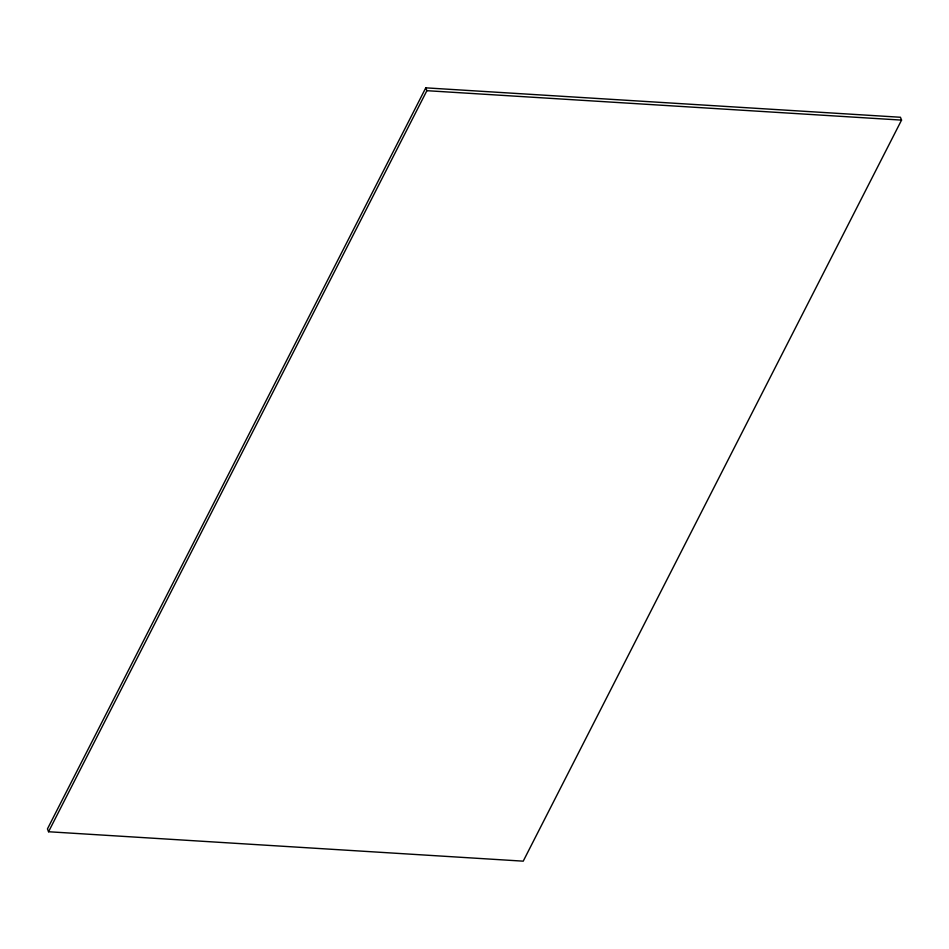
<?xml version="1.0" encoding="UTF-8"?>
<svg xmlns="http://www.w3.org/2000/svg" width="949" height="949" viewBox="0 0 949 949"><rect width="100%" height="100%" fill="white"/><g stroke="black" fill="none" stroke-linecap="round" stroke-linejoin="round"><path stroke-width="1.42" d="M425.781 87.842L47.45 828.892L48.553 831.739L523.219 861.158L901.55 120.108L900.447 117.261L425.781 87.842L426.884 90.689L48.553 831.739M426.884 90.689L901.55 120.108"/></g></svg>
